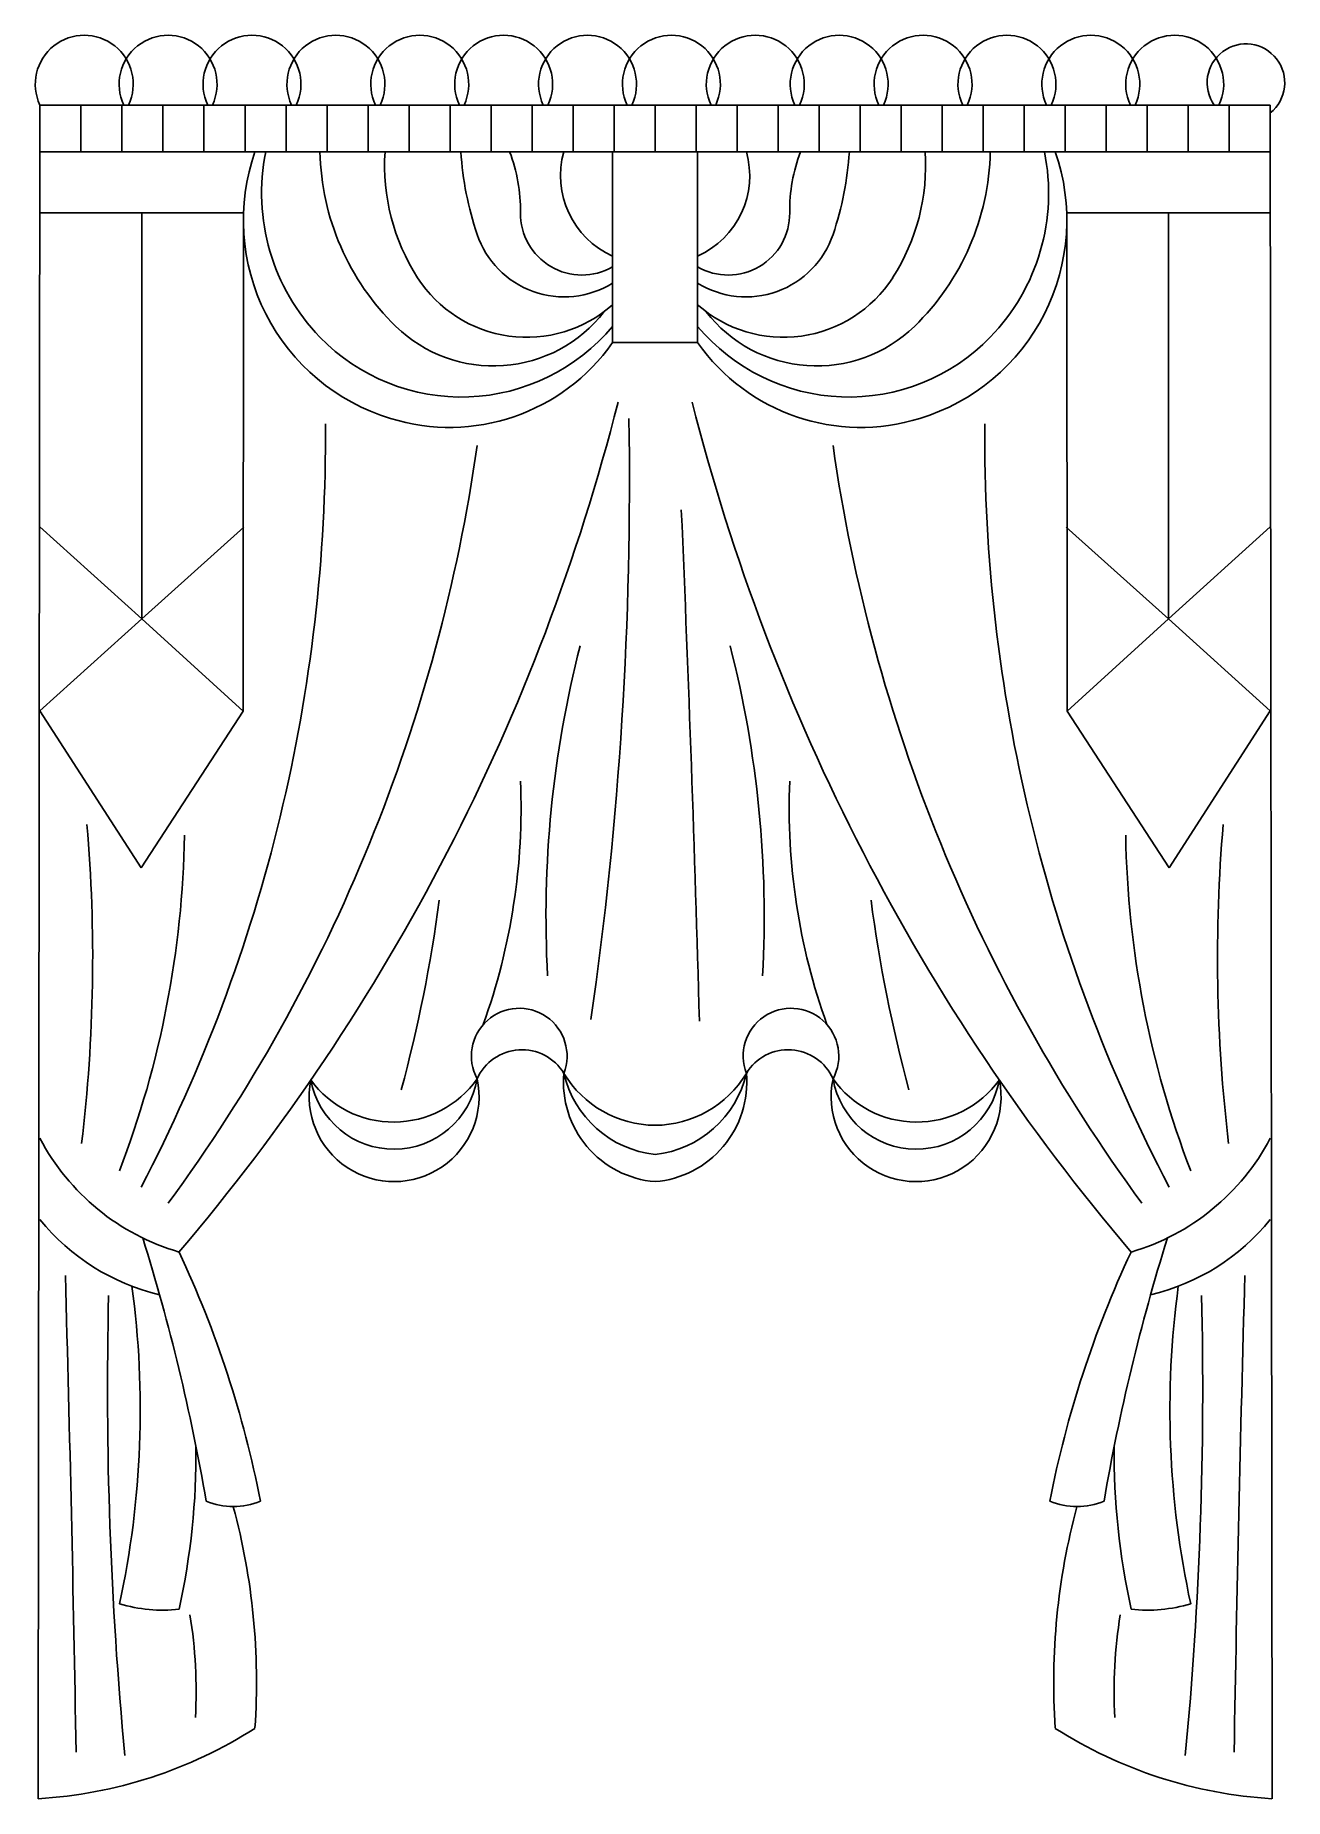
# Model space of a CAD drawing. Header units: metres. Extents: x 1714 to 2297, y 436 to 1259.
import ezdxf

# ---------------------------------------------------------------- set-up
doc = ezdxf.new("R2010")
doc.units = ezdxf.units.M
for name, color, linetype in [('3', 3, 'Continuous'), ('4', 4, 'Continuous'), ('6', 7, 'Continuous')]:
    doc.layers.add(name, color=color, linetype=linetype)

# ---------------------------------------------------------------- blocks, each defined once
blk = doc.blocks.new('SL')
blk.add_line((0, 0), (0, -2.17))

msp = doc.modelspace()

# ---------------------------------------------------------------- linework, layer by layer
at = {"layer": '3'}
for centre, radius, start, end in [((1916.14, 1185.3), 96.47, 168.42, 224.16), ((1963.72, 1206.95), 116.81, 181.12, 225.84), ((1974.11, 1198.32), 97.03, 176.25, 212.71), ((2062.16, 1214.05), 149.76, 183.59, 198.67), ((1863.31, 1177.16), 77.22, 359.29, 20.87), ((2000.29, 1193.5), 41.08, 164.22, 245.92), ((2006.43, 1193.5), 41.08, 294.08, 15.78), ((2143.41, 1177.16), 77.22, 159.13, 180.71), ((1944.56, 1214.05), 149.76, 341.33, 356.41), ((2032.61, 1198.32), 97.03, 327.29, 3.75), ((2043, 1206.95), 116.81, 314.16, 358.88), ((2090.58, 1185.3), 96.47, 315.84, 11.58), ((1969.24, 1175.85), 28.72, 179.29, 299.84), ((2037.48, 1175.85), 28.72, 240.16, 0.71), ((1960.94, 1179.84), 42.91, 198.67, 301.77), ((1943.41, 1178.61), 60.55, 212.71, 311.5), ((2063.31, 1178.61), 60.55, 228.5, 327.29), ((1927.89, 1170.05), 65.38, 225.84, 322.29), ((2078.83, 1170.05), 65.38, 217.71, 314.16), ((1912.95, 1182.2), 92.03, 224.16, 320.08), ((2093.77, 1182.2), 92.03, 219.92, 315.84), ((236.71, 1050.19), 1754.67, 351.79, 0.98), ((1092.23, 1071.98), 757.25, 332.42, 0.43), ((2914.49, 1071.98), 757.25, 179.57, 207.58), ((1143.18, 1178.1), 784.94, 323.74, 351.9), ((2863.54, 1178.1), 784.94, 188.1, 216.26), ((-12685.81, 398.21), 14715.3, 1.56, 2.49), ((2461.05, 847.75), 508.63, 165.62, 183.13), ((1545.67, 847.75), 508.63, 356.87, 14.38), ((1640.79, 898.62), 299.99, 340.25, 2.35), ((1010.87, 828.49), 729.95, 353.17, 4.89), ((2995.85, 828.49), 729.95, 175.11, 186.83), ((1323.92, 893.48), 459.83, 339.04, 359.02), ((2682.8, 893.48), 459.83, 180.98, 200.96), ((1224.94, 945.04), 683.55, 344.89, 352.46), ((2781.78, 945.04), 683.55, 187.54, 195.11), ((-18186.9, 120.44), 19922.83, 0.97, 1.61), ((22193.62, 120.44), 19922.83, 178.39, 179.03), ((3550.71, 627.07), 1802.97, 178.61, 185.44), ((456.01, 627.07), 1802.97, 354.56, 1.39), ((1571.72, 486.46), 217.39, 356.67, 9.36), ((2435, 486.46), 217.39, 170.64, 183.33)]:
    msp.add_arc(centre, radius, start, end, dxfattribs=at)
at = {"layer": '4'}
for p, q in [((1716.21, 1226.41), (1715.39, 435.92)), ((1716.21, 1226.41), (2290.51, 1226.41)), ((2290.51, 1226.41), (2291.33, 435.92))]:
    msp.add_line(p, q, dxfattribs=at)
for centre, radius, start, end in [((1029.06, 1330.86), 987.39, 319.61, 345.75), ((2977.66, 1330.86), 987.39, 194.25, 220.39), ((1941.19, 762.65), 22.88, 31.16, 155.98), ((2065.53, 762.65), 22.88, 24.02, 148.84), ((2007.1, 770.32), 46.52, 174.87, 265.39), ((1999.62, 770.32), 46.52, 274.61, 5.13), ((1881.53, 763.6), 39.65, 168.64, 12.17), ((2125.19, 763.6), 39.65, 167.83, 11.36), ((1501.94, 490.25), 315.36, 356.1, 15.07), ((2504.78, 490.25), 315.36, 164.93, 183.9), ((1702.7, 647.3), 211.76, 273.44, 302.53), ((2304.02, 647.3), 211.76, 237.47, 266.56)]:
    msp.add_arc(centre, radius, start, end, dxfattribs=at)
at = {"layer": '6'}
for p, q in [((1716.21, 1204.67), (2290.51, 1204.67)), ((1983.53, 1204.67), (1983.53, 1115.57)), ((2023.19, 1204.67), (2023.19, 1115.57)), ((1716.21, 1176.21), (1811.22, 1176.21)), ((1763.71, 1176.21), (1763.71, 986.71)), ((1811.02, 943.55), (1811.22, 1176.21)), ((2195.7, 943.55), (2195.5, 1176.21)), ((2290.51, 1176.21), (2195.5, 1176.21)), ((2243.01, 1176.21), (2243.01, 986.71)), ((1983.53, 1115.57), (2003.36, 1115.57)), ((2023.19, 1115.57), (2003.36, 1115.57)), ((1763.71, 986.71), (1716.21, 1029.67)), ((1763.71, 986.71), (1811.41, 1029.45)), ((2243.01, 986.71), (2195.31, 1029.45)), ((2243.01, 986.71), (2290.51, 1029.67)), ((1763.71, 986.71), (1716.21, 943.76)), ((1763.71, 986.71), (1811.02, 943.55)), ((2243.01, 986.71), (2195.7, 943.55)), ((2243.01, 986.71), (2290.51, 943.76)), ((1716.21, 943.76), (1763.45, 870.49)), ((1811.02, 943.55), (1763.45, 870.49)), ((2195.7, 943.55), (2243.27, 870.49)), ((2290.51, 943.76), (2243.27, 870.49))]:
    msp.add_line(p, q, dxfattribs=at)
for centre, radius, start, end in [((1736.88, 1236.18), 22.86, 334.69, 205.31), ((1776.03, 1236.18), 22.86, 334.69, 205.31), ((1815.19, 1236.18), 22.86, 334.69, 205.31), ((1854.35, 1236.18), 22.86, 334.69, 205.31), ((1893.5, 1236.18), 22.86, 334.69, 205.31), ((1932.66, 1236.18), 22.86, 334.69, 205.31), ((1971.82, 1236.18), 22.86, 334.69, 205.31), ((2010.97, 1236.18), 22.86, 334.69, 205.31), ((2050.13, 1236.18), 22.86, 334.69, 205.31), ((2089.29, 1236.18), 22.86, 334.69, 205.31), ((2128.44, 1236.18), 22.86, 334.69, 205.31), ((2167.6, 1236.18), 22.86, 334.69, 205.31), ((2206.76, 1236.18), 22.86, 334.69, 205.31), ((2245.91, 1236.18), 22.86, 334.69, 205.31), ((2279.16, 1236.9), 18.11, 308.8, 215.42), ((1907.87, 1172.75), 96.71, 160.73, 253.14), ((2098.85, 1172.75), 96.71, 286.86, 19.27), ((2045.78, 1179.84), 42.91, 238.23, 341.33), ((1907.39, 1169.08), 93.06, 252.76, 324.9), ((2099.33, 1169.08), 93.06, 215.1, 287.24), ((2365.93, 898.62), 299.99, 177.65, 199.75), ((1939.94, 782.56), 22.33, 338.81, 208.34), ((2066.78, 782.56), 22.33, 331.66, 201.19), ((2003.77, 800.49), 50.25, 211.16, 269.54), ((2008.84, 785.63), 49.35, 193.06, 263.62), ((2002.95, 800.49), 50.25, 270.46, 328.84), ((1997.88, 785.63), 49.35, 276.38, 346.94), ((1881.28, 799.49), 47.74, 216.02, 324.79), ((1881.43, 778.52), 39.41, 190.4, 350.41), ((2125.44, 799.49), 47.74, 215.21, 323.98), ((2125.29, 778.52), 39.41, 189.59, 349.6), ((1811.12, 794.07), 107.23, 207.73, 253.77), ((2195.6, 794.07), 107.23, 286.23, 332.27), ((1795.2, 770.01), 101.5, 218.9, 256.82), ((2211.52, 770.01), 101.5, 283.18, 321.1), ((843.08, 410.79), 964.78, 9.79, 17.3), ((3163.64, 410.79), 964.78, 162.7, 170.21), ((1327.42, 478.66), 501.01, 11.07, 25.09), ((2679.3, 478.66), 501.01, 154.91, 168.93), ((1336.39, 617.4), 426.66, 347.75, 7.78), ((2670.33, 617.4), 426.66, 172.22, 192.25), ((1451.85, 596.91), 337.2, 347.57, 0.6), ((2554.87, 596.91), 337.2, 179.4, 192.43), ((1806.46, 604.01), 31.76, 246.53, 293.47), ((2200.26, 604.01), 31.76, 246.53, 293.47), ((1773.57, 595.27), 71.32, 253.52, 276.11), ((2233.15, 595.27), 71.32, 263.89, 286.48)]:
    msp.add_arc(centre, radius, start, end, dxfattribs=at)

# ---------------------------------------------------------------- block references
at = {"layer": '3', "xscale": 10, "yscale": 10, "zscale": 10}
for p in [(1735.35, 1226.41), (1754.5, 1226.41), (1773.64, 1226.41), (1792.78, 1226.41), (1811.93, 1226.41), (1831.07, 1226.41), (1850.21, 1226.41), (1869.36, 1226.41), (1888.5, 1226.41), (1907.64, 1226.41), (1926.79, 1226.41), (1945.93, 1226.41), (1965.07, 1226.41), (1984.22, 1226.41), (2003.36, 1226.41), (2022.5, 1226.41), (2041.65, 1226.41), (2060.79, 1226.41), (2079.93, 1226.41), (2099.08, 1226.41), (2118.22, 1226.41), (2137.36, 1226.41), (2156.51, 1226.41), (2175.65, 1226.41), (2194.79, 1226.41), (2213.94, 1226.41), (2233.08, 1226.41), (2252.22, 1226.41), (2271.37, 1226.41)]:
    msp.add_blockref('SL', p, dxfattribs=at)

doc.saveas('drawing.dxf')
